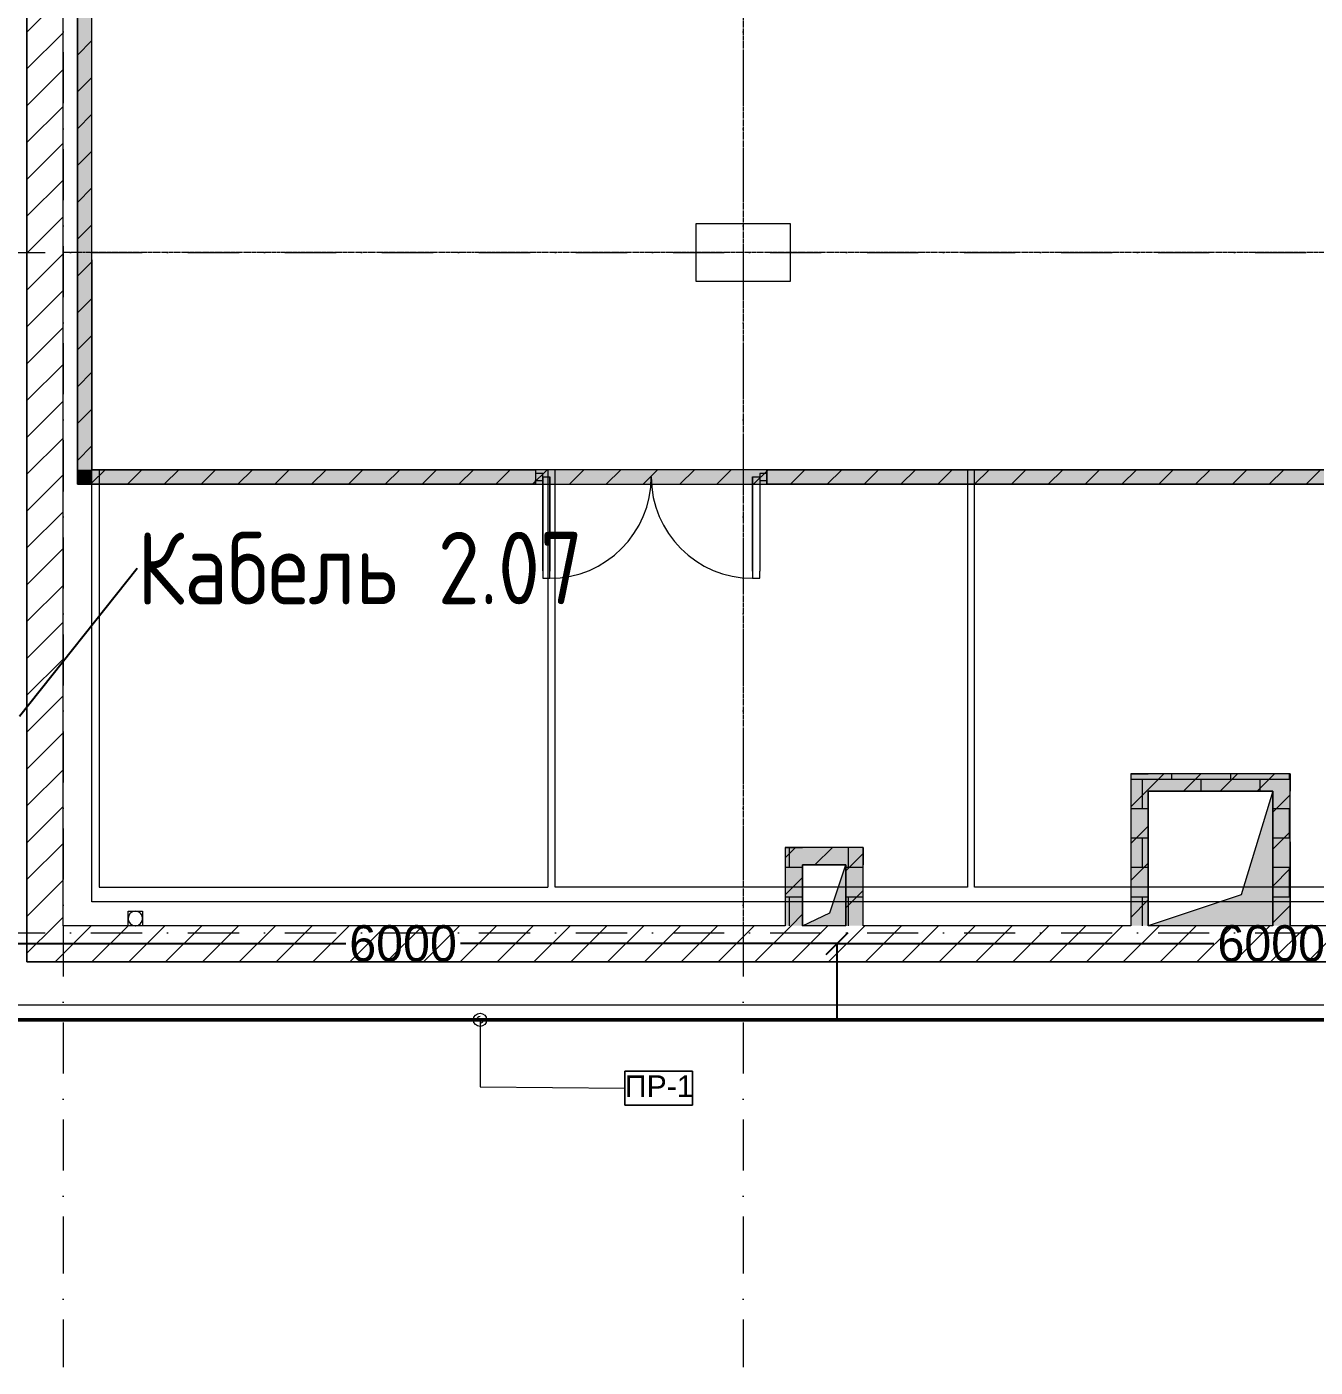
# Model space of a CAD drawing. Header units: millimetres. Extents: x 1499747 to 4230374, y -28481 to 441852.
# Drawn here: x 4033091 to 4041995, y 284212 to 293472 of the extents above; entities that cross this region are included whole.
import ezdxf
from ezdxf import colors
from ezdxf.entities.mleader import LeaderData, LeaderLine
from ezdxf.math import Vec2, Vec3
from ezdxf.xclip import XClip

# ---------------------------------------------------------------- set-up
doc = ezdxf.new("R2010")
doc.units = ezdxf.units.MM
doc.header["$MEASUREMENT"] = 0
doc.header["$XCLIPFRAME"] = 0
doc.set_wipeout_variables(frame=1)
for name, pattern in [('CENTER2', [28.575, 19.05, -3.175, 3.175, -3.175]), ('Dot & Dashed', [670.277762, 352.777767, -176.388884, 0, -141.111112]), ('Wipeout_Contour', [1000, 0, -1000]), ('Штрихпунктирная', [670.277762, 352.777767, -176.388884, 0, -141.111112])]:
    doc.linetypes.add(name, pattern=pattern)
for name, color, linetype in [('0_ANNOT_Dimensions', 7, 'Continuous'), ('13 этаж_25_2D - Общий_Ном._пера__20', 7, 'Continuous'), ('Чертеж и Рисунок', 7, 'Continuous')]:
    doc.layers.add(name, color=color, linetype=linetype)
for name, color, linetype, lineweight in [('13 этаж_25_2D - Общий_Ном._пера__1_Ном._пера__7', 7, 'Continuous', 18), ('13 этаж_25_2D - Общий_Ном._пера__20_Ном._пера__1', 1, 'Continuous', 18), ('13 этаж_25_АР 06.03 custom_70_12 этаж_13_Интерьер - Мебель_Ном._пера__6_Ном._пера__6', 6, 'Continuous', 18), ('13 этаж_25_АР 06.03 custom_70_12 этаж_13_Интерьер - Мебель_Ном._пера__8_Ном._пера__8', 8, 'Continuous', 18), ('13 этаж_25_АР 06.03 custom_70__8 hatch_Ном._пера__8_Ном._пера__8', 8, 'Continuous', 18), ('13 этаж_25_АР 06.03 custom_70__Оси_Ном._пера__8_Ном._пера__8', 8, 'Continuous', 18), ('13 этаж_25_АР 06.03 custom_70_контур_Ном._пера__1_Ном._пера__1', 1, 'Continuous', 18), ('13 этаж_25_АР 06.03 custom_70_мет. конструкции_Ном._пера__5_Ном._пера__5', 5, 'Continuous', 18), ('13 этаж_25_АР 06.03 custom_70_Подложк_Ном._пера__1_Ном._пера__1', 1, 'Continuous', 18), ('13 этаж_25_АР 06.03 custom_70_Подложк_Ном._пера__8_Ном._пера__8', 8, 'Continuous', 18), ('13 этаж_25_АР 06.03 custom_70_Стойки_Ном._пера__1_Ном._пера__1', 1, 'Continuous', 18), ('13 этаж_25_АР 06.03 custom_70_Шахты 101_Ном._пера__14_Ном._пера__7', 7, 'Continuous', 18), ('13 этаж_25_АР 06.03 custom_70_Шахты_Ном._пера__7_Ном._пера__7', 7, 'Continuous', 18), ('13 этаж_25_Конструктив - Перекрытия_Ном._пера__1_Ном._пера__7', 7, 'Continuous', 18), ('13 этаж_25_Конструктив - Стены Ненесущие Газоблок_Ном._пера__169_Ном._пера__83', 83, 'Continuous', 18), ('13 этаж_25_Конструктив - Стены Ненесущие Газоблок_Ном._пера__47_Ном._пера__7', 7, 'Continuous', 18), ('13 этаж_25_Конструктив - Стены Ненесущие Газоблок_Ном._пера__74_Ном._пера__255', 255, 'Continuous', 18), ('13 этаж_25_Парапет_Ном._пера__20_Ном._пера__1', 1, 'Continuous', 18), ('13 этаж_25_Ребра Навес_Ном._пера__10_Ном._пера__134', 134, 'Continuous', 18), ('13 этаж_25_Ребра Навес_Ном._пера__1_Ном._пера__7', 7, 'Continuous', 18), ('13 этаж_25_Элемент Модели - Оси_Ном._пера__2_Ном._пера__8', 8, 'Continuous', 18), ('Кабель 2х6 mm', 150, 'Continuous', 30), ('ТП', 250, 'Continuous', 30)]:
    doc.layers.add(name, color=color, linetype=linetype, lineweight=lineweight)
doc.styles.add('ISOCPEUR_4', font='isocpeur.ttf', dxfattribs={"width": 0.85, "height": 250})
doc.styles.add('СГЕНЕРИР_СТИЛЬ_2', font='arial.ttf')
doc.dimstyles.get("Standard").update_dxf_attribs({"dimtxt": 0.18, "dimasz": 0.18, "dimexe": 0.18, "dimexo": 0.0625, "dimgap": 0.09, "dimtad": 0, "dimtih": 1, "dimtoh": 1, "dimdec": 4, "dimzin": 0, "dimdsep": 46, "dimtxsty": 'Standard', "dimcen": 0.09, "dimadec": 0, "dimazin": 0, "dimtfac": 1, "dimtdec": 4, "dimtofl": 0, "dimtmove": 0, "dimatfit": 3, "dimfxl": 1, "dimtolj": 1, "dimtzin": 0, "dimarcsym": 0})
pattern_1 = [(0, (1023281.01, -133771.58), (0, 203.2), []), (90, (1023281.01, -133771.58), (-203.2, 203.2), [203.2, -203.2])]
pattern_2 = [(45, (1162404.69, 34264.05), (-127.2792, 127.2792), [])]

# ---------------------------------------------------------------- blocks, each defined once
blk = doc.blocks.new('Чертеж_4_25', base_point=(1186000, 29700))
at = {"layer": '13 этаж_25_АР 06.03 custom_70__8 hatch_Ном._пера__8_Ном._пера__8', "linetype": 'Continuous', "true_color": 0xc7c8ca}
for points in [[(1208247.5, 16326.4), (1207604.8, 16114.1), (1208464.7, 16114.1), (1208464.7, 17044)], [(1205404.7, 16203.9), (1205214.8, 16114.1), (1205514.7, 16114.1), (1205514.7, 16534)]]:
    blk.add_hatch(color=9, dxfattribs=at).paths.add_polyline_path(points)
at = {"layer": '13 этаж_25_АР 06.03 custom_70_Шахты_Ном._пера__7_Ном._пера__7', "linetype": 'Continuous', "true_color": 0xc7c8ca}
h = blk.add_hatch(dxfattribs=at)
h.set_pattern_fill('AR_B816_0046_0019', color=9, style=0, pattern_type=2)
h.set_pattern_definition(pattern_1)
h.paths.add_polyline_path([(1207604.7, 17044), (1208464.7, 17044), (1208464.7, 16380), (1208584.7, 16380), (1208584.7, 17164), (1207484.7, 17164), (1207484.7, 16380), (1207604.7, 16380)])
h = blk.add_hatch(dxfattribs=at)
h.set_pattern_fill('AR_B816_0046_0019', color=9, style=0, pattern_type=2)
h.set_pattern_definition(pattern_1)
h.paths.add_polyline_path([(1205634.7, 16654), (1205094.7, 16654), (1205094.7, 16380), (1205214.7, 16380), (1205214.7, 16534), (1205514.7, 16534), (1205514.7, 16380), (1205634.7, 16380)])
at = {"layer": '13 этаж_25_АР 06.03 custom_70_Шахты_Ном._пера__7_Ном._пера__7', "linetype": 'Continuous'}
h = blk.add_hatch(dxfattribs=at)
h.set_pattern_fill('AR_B816_0046_0019', color=256, style=0, pattern_type=2)
h.set_pattern_definition(pattern_1)
h.paths.add_polyline_path([(1205214.7, 16380), (1205094.7, 16380), (1205094.7, 16280), (1205214.7, 16280)])
h = blk.add_hatch(dxfattribs=at)
h.set_pattern_fill('AR_B816_0046_0019', color=256, style=0, pattern_type=2)
h.set_pattern_definition(pattern_1)
h.paths.add_polyline_path([(1205634.7, 16380), (1205514.7, 16380), (1205514.7, 16280), (1205634.7, 16280)])
h = blk.add_hatch(dxfattribs=at)
h.set_pattern_fill('AR_B816_0046_0019', color=256, style=0, pattern_type=2)
h.set_pattern_definition(pattern_1)
h.paths.add_polyline_path([(1207604.7, 16380), (1207484.7, 16380), (1207484.7, 16280), (1207604.7, 16280)])
h = blk.add_hatch(dxfattribs=at)
h.set_pattern_fill('AR_B816_0046_0019', color=256, style=0, pattern_type=2)
h.set_pattern_definition(pattern_1)
h.paths.add_polyline_path([(1208584.7, 16380), (1208464.7, 16380), (1208464.7, 16280), (1208584.7, 16280)])
at = {"layer": '13 этаж_25_АР 06.03 custom_70_Шахты_Ном._пера__7_Ном._пера__7', "linetype": 'Continuous', "true_color": 0xc7c8ca}
h = blk.add_hatch(dxfattribs=at)
h.set_pattern_fill('AR_B816_0046_0019', color=9, style=0, pattern_type=2)
h.set_pattern_definition(pattern_1)
h.paths.add_polyline_path([(1205214.7, 16280), (1205094.7, 16280), (1205094.7, 16114.1), (1205214.7, 16114.1)])
h = blk.add_hatch(dxfattribs=at)
h.set_pattern_fill('AR_B816_0046_0019', color=9, style=0, pattern_type=2)
h.set_pattern_definition(pattern_1)
h.paths.add_polyline_path([(1205634.7, 16280), (1205514.7, 16280), (1205514.7, 16114.1), (1205634.7, 16114.1)])
h = blk.add_hatch(dxfattribs=at)
h.set_pattern_fill('AR_B816_0046_0019', color=9, style=0, pattern_type=2)
h.set_pattern_definition(pattern_1)
h.paths.add_polyline_path([(1207604.7, 16280), (1207484.7, 16280), (1207484.7, 16114.1), (1207604.7, 16114.1)])
h = blk.add_hatch(dxfattribs=at)
h.set_pattern_fill('AR_B816_0046_0019', color=9, style=0, pattern_type=2)
h.set_pattern_definition(pattern_1)
h.paths.add_polyline_path([(1208584.7, 16280), (1208464.7, 16280), (1208464.7, 16114.1), (1208584.7, 16114.1)])
at = {"layer": '13 этаж_25_Конструктив - Стены Ненесущие Газоблок_Ном._пера__169_Ном._пера__83', "linetype": 'Continuous', "true_color": 0xc7c8ca}
h = blk.add_hatch(dxfattribs=at)
h.set_pattern_fill('БЛОКИ_БЕТОННЫЕ_ЭФФЕКТИВН_72', color=9, style=0, pattern_type=2)
h.set_pattern_definition(pattern_2)
h.paths.add_polyline_path([(1200204.7, 30364.1), (1200204.7, 19264.1), (1200304.7, 19264.1), (1200304.7, 30364.1)])
h = blk.add_hatch(dxfattribs=at)
h.set_pattern_fill('БЛОКИ_БЕТОННЫЕ_ЭФФЕКТИВН_72', color=9, style=0, pattern_type=2)
h.set_pattern_definition(pattern_2)
h.paths.add_polyline_path([(1200104.4, 16114.1), (1200104.4, 29914), (1199854.4, 29914), (1199854.4, 16114.1)])
at = {"layer": '13 этаж_25_Конструктив - Стены Ненесущие Газоблок_Ном._пера__169_Ном._пера__83', "linetype": 'Continuous'}
h = blk.add_hatch(dxfattribs=at)
h.set_pattern_fill('БЛОКИ_БЕТОННЫЕ_ЭФФЕКТИВН_72', color=256, style=0, pattern_type=2)
h.set_pattern_definition(pattern_2)
h.paths.add_polyline_path([(1200304.7, 19264.1), (1200204.7, 19264.1), (1200204.7, 19164.1)])
at = {"layer": '13 этаж_25_Конструктив - Стены Ненесущие Газоблок_Ном._пера__169_Ном._пера__83', "linetype": 'Continuous', "true_color": 0xc7c8ca}
h = blk.add_hatch(dxfattribs=at)
h.set_pattern_fill('БЛОКИ_БЕТОННЫЕ_ЭФФЕКТИВН_72', color=9, style=0, pattern_type=2)
h.set_pattern_definition(pattern_2)
h.paths.add_polyline_path([(1200304.7, 19264.1), (1200204.7, 19164.1), (1200304.7, 19164.1)])
h = blk.add_hatch(dxfattribs=at)
h.set_pattern_fill('БЛОКИ_БЕТОННЫЕ_ЭФФЕКТИВН_72', color=9, style=0, pattern_type=2)
h.set_pattern_definition(pattern_2)
h.paths.add_polyline_path([(1200304.7, 19164.1), (1214004.7, 19164.1), (1214004.7, 19264.1), (1200304.7, 19264.1)])
h = blk.add_hatch(dxfattribs=at)
h.set_pattern_fill('БЛОКИ_БЕТОННЫЕ_ЭФФЕКТИВН_72', color=9, style=0, pattern_type=2)
h.set_pattern_definition(pattern_2)
h.paths.add_polyline_path([(1207484.7, 17164), (1207604.7, 17044), (1207604.7, 17164)])
h = blk.add_hatch(dxfattribs=at)
h.set_pattern_fill('БЛОКИ_БЕТОННЫЕ_ЭФФЕКТИВН_72', color=9, style=0, pattern_type=2)
h.set_pattern_definition(pattern_2)
h.paths.add_polyline_path([(1207484.7, 17044), (1207604.7, 17044), (1207484.7, 17164)])
h = blk.add_hatch(dxfattribs=at)
h.set_pattern_fill('БЛОКИ_БЕТОННЫЕ_ЭФФЕКТИВН_72', color=9, style=0, pattern_type=2)
h.set_pattern_definition(pattern_2)
h.paths.add_polyline_path([(1208464.7, 17164), (1207604.7, 17164), (1207604.7, 17044), (1208464.7, 17044)])
h = blk.add_hatch(dxfattribs=at)
h.set_pattern_fill('БЛОКИ_БЕТОННЫЕ_ЭФФЕКТИВН_72', color=9, style=0, pattern_type=2)
h.set_pattern_definition(pattern_2)
h.paths.add_polyline_path([(1208464.7, 17044), (1208584.7, 17044), (1208584.7, 17164)])
at = {"layer": '13 этаж_25_Конструктив - Стены Ненесущие Газоблок_Ном._пера__169_Ном._пера__83', "linetype": 'Continuous'}
h = blk.add_hatch(dxfattribs=at)
h.set_pattern_fill('БЛОКИ_БЕТОННЫЕ_ЭФФЕКТИВН_72', color=256, style=0, pattern_type=2)
h.set_pattern_definition(pattern_2)
h.paths.add_polyline_path([(1208464.7, 17164), (1208464.7, 17044), (1208584.7, 17164)])
at = {"layer": '13 этаж_25_Конструктив - Стены Ненесущие Газоблок_Ном._пера__169_Ном._пера__83', "linetype": 'Continuous', "true_color": 0xc7c8ca}
h = blk.add_hatch(dxfattribs=at)
h.set_pattern_fill('БЛОКИ_БЕТОННЫЕ_ЭФФЕКТИВН_72', color=9, style=0, pattern_type=2)
h.set_pattern_definition(pattern_2)
h.paths.add_polyline_path([(1207484.7, 17044), (1207484.7, 16114.1), (1207604.7, 16114.1), (1207604.7, 17044)])
h = blk.add_hatch(dxfattribs=at)
h.set_pattern_fill('БЛОКИ_БЕТОННЫЕ_ЭФФЕКТИВН_72', color=9, style=0, pattern_type=2)
h.set_pattern_definition(pattern_2)
h.paths.add_polyline_path([(1208464.7, 17044), (1208464.7, 16114.1), (1208584.7, 16114.1), (1208584.7, 17044)])
h = blk.add_hatch(dxfattribs=at)
h.set_pattern_fill('БЛОКИ_БЕТОННЫЕ_ЭФФЕКТИВН_72', color=9, style=0, pattern_type=2)
h.set_pattern_definition(pattern_2)
h.paths.add_polyline_path([(1205094.7, 16654), (1205214.7, 16534), (1205214.7, 16654)])
h = blk.add_hatch(dxfattribs=at)
h.set_pattern_fill('БЛОКИ_БЕТОННЫЕ_ЭФФЕКТИВН_72', color=9, style=0, pattern_type=2)
h.set_pattern_definition(pattern_2)
h.paths.add_polyline_path([(1205094.7, 16534), (1205214.7, 16534), (1205094.7, 16654)])
h = blk.add_hatch(dxfattribs=at)
h.set_pattern_fill('БЛОКИ_БЕТОННЫЕ_ЭФФЕКТИВН_72', color=9, style=0, pattern_type=2)
h.set_pattern_definition(pattern_2)
h.paths.add_polyline_path([(1205514.7, 16654), (1205214.7, 16654), (1205214.7, 16534), (1205514.7, 16534)])
at = {"layer": '13 этаж_25_Конструктив - Стены Ненесущие Газоблок_Ном._пера__169_Ном._пера__83', "linetype": 'Continuous'}
h = blk.add_hatch(dxfattribs=at)
h.set_pattern_fill('БЛОКИ_БЕТОННЫЕ_ЭФФЕКТИВН_72', color=256, style=0, pattern_type=2)
h.set_pattern_definition(pattern_2)
h.paths.add_polyline_path([(1205514.7, 16534), (1205634.7, 16534), (1205634.7, 16654)])
at = {"layer": '13 этаж_25_Конструктив - Стены Ненесущие Газоблок_Ном._пера__169_Ном._пера__83', "linetype": 'Continuous', "true_color": 0xc7c8ca}
h = blk.add_hatch(dxfattribs=at)
h.set_pattern_fill('БЛОКИ_БЕТОННЫЕ_ЭФФЕКТИВН_72', color=9, style=0, pattern_type=2)
h.set_pattern_definition(pattern_2)
h.paths.add_polyline_path([(1205514.7, 16654), (1205514.7, 16534), (1205634.7, 16654)])
h = blk.add_hatch(dxfattribs=at)
h.set_pattern_fill('БЛОКИ_БЕТОННЫЕ_ЭФФЕКТИВН_72', color=9, style=0, pattern_type=2)
h.set_pattern_definition(pattern_2)
h.paths.add_polyline_path([(1205094.7, 16534), (1205094.7, 16114.1), (1205214.7, 16114.1), (1205214.7, 16534)])
h = blk.add_hatch(dxfattribs=at)
h.set_pattern_fill('БЛОКИ_БЕТОННЫЕ_ЭФФЕКТИВН_72', color=9, style=0, pattern_type=2)
h.set_pattern_definition(pattern_2)
h.paths.add_polyline_path([(1205514.7, 16534), (1205514.7, 16114.1), (1205634.7, 16114.1), (1205634.7, 16534)])
h = blk.add_hatch(dxfattribs=at)
h.set_pattern_fill('БЛОКИ_БЕТОННЫЕ_ЭФФЕКТИВН_72', color=9, style=0, pattern_type=2)
h.set_pattern_definition(pattern_2)
h.paths.add_polyline_path([(1214454.7, 16114.1), (1199854.4, 16114.1), (1199854.4, 15864.1), (1214454.7, 15864.1)])
at = {"layer": '13 этаж_25_Конструктив - Стены Ненесущие Газоблок_Ном._пера__74_Ном._пера__255', "linetype": 'Continuous', "true_color": 0xc7c8ca}
for points in [[(1200204.7, 30364.1), (1200204.7, 19264.1), (1200304.7, 19264.1), (1200304.7, 30364.1)], [(1200304.7, 19264.1), (1200204.7, 19264.1), (1200204.7, 19164.1)], [(1200304.7, 19264.1), (1200204.7, 19164.1), (1200304.7, 19164.1)], [(1200304.7, 19164.1), (1214004.7, 19164.1), (1214004.7, 19264.1), (1200304.7, 19264.1)], [(1207484.7, 17164), (1207604.7, 17044), (1207604.7, 17164)], [(1207484.7, 17044), (1207604.7, 17044), (1207484.7, 17164)], [(1208464.7, 17164), (1207604.7, 17164), (1207604.7, 17044), (1208464.7, 17044)], [(1208464.7, 17044), (1208584.7, 17044), (1208584.7, 17164)], [(1208464.7, 17164), (1208464.7, 17044), (1208584.7, 17164)], [(1207484.7, 17044), (1207484.7, 16114.1), (1207604.7, 16114.1), (1207604.7, 17044)], [(1208464.7, 17044), (1208464.7, 16114.1), (1208584.7, 16114.1), (1208584.7, 17044)], [(1205094.7, 16654), (1205214.7, 16534), (1205214.7, 16654)], [(1205094.7, 16534), (1205214.7, 16534), (1205094.7, 16654)], [(1205514.7, 16654), (1205214.7, 16654), (1205214.7, 16534), (1205514.7, 16534)], [(1205514.7, 16534), (1205634.7, 16534), (1205634.7, 16654)], [(1205514.7, 16654), (1205514.7, 16534), (1205634.7, 16654)], [(1205094.7, 16534), (1205094.7, 16114.1), (1205214.7, 16114.1), (1205214.7, 16534)], [(1205514.7, 16534), (1205514.7, 16114.1), (1205634.7, 16114.1), (1205634.7, 16534)]]:
    blk.add_hatch(color=9, dxfattribs=at).paths.add_polyline_path(points)
at = {"layer": '13 этаж_25_2D - Общий_Ном._пера__1_Ном._пера__7', "color": 9, "linetype": 'Continuous', "true_color": 0xc7c8ca}
blk.add_line((1202986.5, 15464.1), (1202986.5, 15281.7), dxfattribs=at)
at = {"layer": '13 этаж_25_2D - Общий_Ном._пера__1_Ном._пера__7', "color": 9, "linetype": 'Continuous', "true_color": 0xc7c8ca, "flags": 128}
for points in [[(1202986.5, 15486.9, 0.414214), (1202963.7, 15464.1)], [(1202986.5, 15441.3, 0.414214), (1203009.3, 15464.1)]]:
    blk.add_lwpolyline(points, format="xyb", dxfattribs=at)
at = {"layer": '13 этаж_25_2D - Общий_Ном._пера__1_Ном._пера__7', "color": 9, "linetype": 'Continuous', "true_color": 0xc7c8ca}
blk.add_circle((1202986.5, 15464.1), 45.6, dxfattribs=at)
at = {"layer": '13 этаж_25_АР 06.03 custom_70_12 этаж_13_Интерьер - Мебель_Ном._пера__6_Ном._пера__6', "color": 9, "linetype": 'Continuous', "true_color": 0xc7c8ca, "flags": 128}
blk.add_lwpolyline([(1204479.7, 20964.1), (1205129.7, 20964.1), (1205129.7, 20564.1), (1204479.7, 20564.1)], close=True, dxfattribs=at)
at = {"layer": '13 этаж_25_АР 06.03 custom_70_12 этаж_13_Интерьер - Мебель_Ном._пера__8_Ном._пера__8', "color": 9, "linetype": 'Continuous', "true_color": 0xc7c8ca, "flags": 128}
blk.add_lwpolyline([(1204479.7, 20964.1), (1205129.7, 20964.1), (1205129.7, 20564.1), (1204479.7, 20564.1)], close=True, dxfattribs=at)
at = {"layer": '13 этаж_25_АР 06.03 custom_70__Оси_Ном._пера__8_Ном._пера__8', "color": 9, "linetype": 'CENTER2', "true_color": 0xc7c8ca}
for p, q in [((1204804.7, 45914.1), (1204804.7, 16114.1)), ((1214204.7, 20764.1), (1200104.8, 20764.1))]:
    blk.add_line(p, q, dxfattribs=at)
at = {"layer": '13 этаж_25_АР 06.03 custom_70_контур_Ном._пера__1_Ном._пера__1', "color": 9, "linetype": 'Continuous', "true_color": 0xc7c8ca, "flags": 128}
for points in [[(1203369.6, 19164.1), (1200204.7, 19164.1), (1200204.7, 30464.1), (1203369.6, 30464.1)], [(1200304.7, 19264.1), (1200304.7, 30364.1), (1203369.6, 30364.1)], [(1203369.6, 19264.1), (1203369.6, 19164.1)], [(1204869.6, 18564.1), (1204869.6, 19214.1), (1204919.6, 19214.1), (1204919.6, 19189.1), (1204969.6, 19189.1), (1204969.6, 19239.1), (1204919.6, 19239.1), (1204919.6, 19189.1), (1204969.6, 19189.1), (1204969.6, 19165.5), (1204969.6, 19264.1)], [(1204969.6, 19264.1), (1204969.6, 19164.1)], [(1203369.6, 19165.5), (1203369.6, 19189.1), (1203419.6, 19189.1), (1203419.6, 19239.1), (1203369.6, 19239.1), (1203369.6, 19189.1), (1203419.6, 19189.1), (1203419.6, 19214.1), (1203469.6, 19214.1), (1203469.6, 18564.1)], [(1203419.6, 19214.1), (1203419.6, 18514.1), (1203469.6, 18514.1), (1203469.6, 19214.1)], [(1203419.6, 18566), (1203419.6, 19189.1)], [(1204869.6, 19214.1), (1204919.6, 19214.1), (1204919.6, 18564.1)], [(1204869.6, 18564.1), (1204869.6, 19214.1), (1204919.6, 19214.1)], [(1204869.6, 19214.1), (1204869.6, 18514.1), (1204919.6, 18514.1), (1204919.6, 18564.1)], [(1204919.6, 19214.1), (1204919.6, 18564.1)], [(1209294.3, 19164.1), (1204969.6, 19164.1)], [(1203419.6, 18564.1), (1203419.6, 18514.1)], [(1203469.6, 18514.1), (1203469.6, 18562.1)]]:
    blk.add_lwpolyline(points, dxfattribs=at)
at = {"layer": '13 этаж_25_АР 06.03 custom_70_контур_Ном._пера__1_Ном._пера__1', "color": 9, "linetype": 'Continuous', "true_color": 0xc7c8ca}
for centre, start, end in [((1203469.6, 19214.1), 270, 0), ((1204869.6, 19214.1), 180, 270)]:
    blk.add_arc(centre, 700, start, end, dxfattribs=at)
at = {"layer": '13 этаж_25_АР 06.03 custom_70_мет. конструкции_Ном._пера__5_Ном._пера__5', "color": 9, "linetype": 'Continuous', "true_color": 0xc7c8ca, "flags": 128}
for points in [[(1200304.7, 20714.1), (1200304.7, 19364.1), (1200304.7, 19264.1)], [(1200304.7, 16380), (1200304.7, 19264.1), (1200354.7, 19264.1), (1200354.7, 16380), (1203454.7, 16380)], [(1203454.7, 19264.1), (1203454.7, 16380)], [(1206354.7, 16380), (1203504.7, 16380), (1203504.7, 19264.1)], [(1209654.7, 16380), (1206404.7, 16380), (1206404.7, 19264.1), (1206354.7, 19264.1), (1206354.7, 16380)], [(1214154.7, 16380), (1214154.7, 16280), (1200304.7, 16280), (1200304.7, 16380)]]:
    blk.add_lwpolyline(points, dxfattribs=at)
at = {"layer": '13 этаж_25_АР 06.03 custom_70_Подложк_Ном._пера__1_Ном._пера__1', "color": 9, "linetype": 'Continuous', "true_color": 0xc7c8ca, "flags": 128}
for points in [[(1200304.7, 19264.1), (1203369.6, 19264.1)], [(1204969.6, 19264.1), (1209294.3, 19264.1)]]:
    blk.add_lwpolyline(points, dxfattribs=at)
at = {"layer": '13 этаж_25_АР 06.03 custom_70_Подложк_Ном._пера__1_Ном._пера__1', "color": 9, "linetype": 'Continuous', "true_color": 0xc7c8ca}
blk.add_arc((1200604.5, 16164), 50, 271.97066, 268.02934, dxfattribs=at)
at = {"layer": '13 этаж_25_АР 06.03 custom_70_Подложк_Ном._пера__8_Ном._пера__8', "color": 9, "linetype": 'Continuous', "true_color": 0xc7c8ca, "flags": 128}
blk.add_lwpolyline([(1200554.5, 16114.1), (1200554.5, 16214), (1200654.5, 16214), (1200654.5, 16114.1)], dxfattribs=at)
at = {"layer": '13 этаж_25_АР 06.03 custom_70_Стойки_Ном._пера__1_Ном._пера__1', "color": 9, "linetype": 'Continuous', "true_color": 0xc7c8ca, "flags": 128}
for points in [[(1208584.7, 16694), (1208584.7, 16114.1)], [(1208584.7, 16114.1), (1208584.7, 16114)]]:
    blk.add_lwpolyline(points, dxfattribs=at)
at = {"layer": '13 этаж_25_АР 06.03 custom_70_Шахты 101_Ном._пера__14_Ном._пера__7', "color": 9, "linetype": 'Continuous', "true_color": 0xc7c8ca, "flags": 128}
for points in [[(1207604.7, 16114.1), (1207604.7, 17044), (1208464.7, 17044)], [(1208464.7, 16114.1), (1208464.7, 17044), (1208247.5, 16326.4), (1207604.8, 16114.1)], [(1205214.7, 16114.1), (1205214.7, 16534), (1205514.7, 16534)], [(1205214.8, 16114.1), (1205404.7, 16203.9), (1205514.7, 16534), (1205514.7, 16114.1)], [(1205214.7, 16114), (1205214.8, 16114.1)], [(1207604.8, 16114.1), (1207604.7, 16114), (1207604.7, 16114.1)]]:
    blk.add_lwpolyline(points, dxfattribs=at)
at = {"layer": '13 этаж_25_АР 06.03 custom_70_Шахты_Ном._пера__7_Ном._пера__7', "color": 9, "linetype": 'Continuous', "true_color": 0xc7c8ca, "flags": 128}
for points in [[(1208584.7, 16114.1), (1208584.7, 17164), (1207484.7, 17164), (1207484.7, 16114.1)], [(1208464.7, 16114.1), (1208464.7, 17044), (1207604.7, 17044), (1207604.7, 16114.1)], [(1205634.7, 16114.1), (1205634.7, 16654), (1205094.7, 16654), (1205094.7, 16114.1)], [(1205514.7, 16114.1), (1205514.7, 16534), (1205214.7, 16534), (1205214.7, 16114.1)], [(1205094.7, 16114.1), (1205094.7, 16114)], [(1205214.7, 16114.1), (1205214.7, 16114)], [(1205514.7, 16114), (1205514.7, 16114.1)], [(1205634.7, 16114), (1205634.7, 16114.1)], [(1207484.7, 16114.1), (1207484.7, 16114)], [(1207604.7, 16114.1), (1207604.7, 16114)]]:
    blk.add_lwpolyline(points, dxfattribs=at)
at = {"layer": '13 этаж_25_Конструктив - Перекрытия_Ном._пера__1_Ном._пера__7', "linetype": 'Continuous', "flags": 128}
blk.add_lwpolyline([(1199854.4, 29914), (1199854.4, 15864.1), (1214454.7, 15864.1), (1214454.6, 46214.1), (1199904.7, 46214.1), (1199904.7, 29914)], close=True, dxfattribs=at)
at = {"layer": '13 этаж_25_Конструктив - Стены Ненесущие Газоблок_Ном._пера__47_Ном._пера__7', "color": 9, "linetype": 'Continuous', "true_color": 0xc7c8ca, "flags": 128}
for points in [[(1200204.7, 30364.1), (1200204.7, 19264.1)], [(1199854.4, 29914), (1199854.4, 16114.1)], [(1200104.4, 16114.1), (1200104.4, 29914)], [(1200304.7, 19264.1), (1200304.7, 23964.1)], [(1200204.7, 19164.1), (1200204.7, 19264.1)], [(1214004.7, 19264.1), (1200304.7, 19264.1)], [(1200204.7, 19164.1), (1214004.7, 19164.1)], [(1207484.7, 17164), (1207604.7, 17164)], [(1207484.7, 17164), (1207484.7, 16114.1)], [(1208584.7, 17164), (1207604.7, 17164)], [(1208584.7, 17164), (1208584.7, 17044)], [(1207604.7, 16114.1), (1207604.7, 17044)], [(1207604.7, 17044), (1208464.7, 17044)], [(1208464.7, 17044), (1208464.7, 16114.1)], [(1208584.7, 16114.1), (1208584.7, 17044)], [(1205094.7, 16654), (1205214.7, 16654)], [(1205094.7, 16654), (1205094.7, 16114.1)], [(1205634.7, 16654), (1205214.7, 16654)], [(1205634.7, 16654), (1205634.7, 16534)], [(1205214.7, 16114.1), (1205214.7, 16534)], [(1205214.7, 16534), (1205514.7, 16534)], [(1205514.7, 16534), (1205514.7, 16114.1)], [(1205634.7, 16114.1), (1205634.7, 16534)], [(1199854.4, 16114.1), (1199854.4, 15864.1)], [(1205094.7, 16114.1), (1200104.4, 16114.1)], [(1205514.7, 16114.1), (1205214.7, 16114.1)], [(1207484.7, 16114.1), (1205634.7, 16114.1)], [(1208464.7, 16114.1), (1207604.7, 16114.1)], [(1208984.7, 16114.1), (1208584.7, 16114.1)], [(1199854.4, 15864.1), (1214454.7, 15864.1)]]:
    blk.add_lwpolyline(points, dxfattribs=at)
at = {"layer": '13 этаж_25_Парапет_Ном._пера__20_Ном._пера__1', "color": 9, "linetype": 'Continuous', "true_color": 0xc7c8ca}
for p, q in [((1199854.4, 15864.1), (1199854.4, 29914)), ((1214454.7, 15864.1), (1199854.4, 15864.1)), ((1214854.7, 15464.1), (1199454.4, 15464.1))]:
    blk.add_line(p, q, dxfattribs=at)
at = {"layer": '13 этаж_25_Парапет_Ном._пера__20_Ном._пера__1', "color": 9, "linetype": 'Dot & Dashed', "true_color": 0xc7c8ca}
for p, q in [((1199854.4, 15864.1), (1199854.4, 29914)), ((1214454.7, 15864.1), (1199854.4, 15864.1))]:
    blk.add_line(p, q, dxfattribs=at)
at = {"layer": '13 этаж_25_Ребра Навес_Ном._пера__10_Ном._пера__134', "color": 9, "linetype": 'Dot & Dashed', "true_color": 0xc7c8ca}
for p, q in [((1199854.1, 15864.1), (1199854.1, 29914)), ((1199854.2, 15864.1), (1199854.2, 29914)), ((1199854.2, 15864.1), (1199854.2, 29914)), ((1199854.3, 15864.1), (1199854.3, 29914)), ((1199854.3, 15864.1), (1199854.3, 29914)), ((1199854.4, 15864.1), (1199854.4, 29914)), ((1199854.4, 15864.1), (1199854.4, 29914)), ((1199854.4, 15864.1), (1199854.4, 29914)), ((1214454.7, 15864.1), (1199854.1, 15864.1)), ((1214454.7, 15864.1), (1199854.1, 15864.1)), ((1214454.7, 15864.1), (1199854.2, 15864.1)), ((1214454.7, 15864.1), (1199854.2, 15864.1)), ((1214454.7, 15864.1), (1199854.3, 15864.1)), ((1214454.7, 15864.1), (1199854.3, 15864.1)), ((1214454.7, 15864.1), (1199854.4, 15864.1)), ((1214454.7, 15864.1), (1199854.4, 15864.1)), ((1214454.7, 15864.1), (1199854.4, 15864.1))]:
    blk.add_line(p, q, dxfattribs=at)
at = {"layer": '13 этаж_25_Ребра Навес_Ном._пера__1_Ном._пера__7', "color": 9, "linetype": 'Continuous', "true_color": 0xc7c8ca}
for p, q in [((1199854.1, 15864.1), (1199854.1, 29914)), ((1199854.2, 15864.1), (1199854.2, 29914)), ((1199854.2, 15864.1), (1199854.2, 29914)), ((1199854.3, 15864.1), (1199854.3, 29914)), ((1199854.3, 15864.1), (1199854.3, 29914)), ((1199854.4, 15864.1), (1199854.4, 29914)), ((1199854.4, 15864.1), (1199854.4, 29914)), ((1199854.4, 15864.1), (1199854.4, 29914)), ((1214454.7, 15864.1), (1199854.1, 15864.1)), ((1214454.7, 15864.1), (1199854.2, 15864.1)), ((1214454.7, 15864.1), (1199854.2, 15864.1)), ((1214454.7, 15864.1), (1199854.3, 15864.1)), ((1214454.7, 15864.1), (1199854.3, 15864.1)), ((1214454.7, 15864.1), (1199854.4, 15864.1)), ((1214454.7, 15864.1), (1199854.4, 15864.1)), ((1214454.7, 15864.1), (1199854.4, 15864.1)), ((1214454.7, 15864.1), (1199854.4, 15864.1)), ((1214754.7, 15564.1), (1199554.1, 15564.1)), ((1214754.7, 15564.1), (1199554.2, 15564.1)), ((1214754.7, 15564.1), (1199554.2, 15564.1)), ((1214754.7, 15564.1), (1199554.3, 15564.1)), ((1214754.7, 15564.1), (1199554.3, 15564.1)), ((1214754.7, 15564.1), (1199554.4, 15564.1)), ((1214754.7, 15564.1), (1199554.4, 15564.1)), ((1214754.7, 15564.1), (1199554.4, 15564.1))]:
    blk.add_line(p, q, dxfattribs=at)
at = {"layer": '13 этаж_25_Элемент Модели - Оси_Ном._пера__2_Ном._пера__8', "linetype": 'Штрихпунктирная'}
for p, q in [((1200104.7, 48964.1), (1200104.7, 14064.1)), ((1204804.7, 48964.1), (1204804.7, 14064.1)), ((1159404.7, 20764.1), (1216204.7, 20764.1)), ((1159404.7, 16064.1), (1216204.7, 16064.1)), ((1200104.7, 14064.1), (1200104.7, 13064.1)), ((1204804.7, 14064.1), (1204804.7, 13064.1))]:
    blk.add_line(p, q, dxfattribs=at)
at = {"color": 9, "linetype": 'Wipeout_Contour', "ltscale": 4817255.132656458, "true_color": 0xc7c8ca}
blk.add_wipeout([(1203986.5, 15110.2), (1203986.5, 14874.5), (1204454.4, 14874.5), (1204454.4, 15110.2)], dxfattribs=at).dxf.layer = '13 этаж_25_2D - Общий_Ном._пера__20'
at = {"layer": '13 этаж_25_2D - Общий_Ном._пера__1_Ном._пера__7', "color": 9, "linetype": 'Continuous', "true_color": 0xc7c8ca, "flags": 128}
blk.add_lwpolyline([(1202986.5, 15464.1), (1202986.5, 15000.9), (1203986.5, 14992.4)], dxfattribs=at)
blk.add_lwpolyline([(1203986.5, 15110.2), (1204454.4, 15110.2), (1204454.4, 14874.5), (1203986.5, 14874.5)], close=True, dxfattribs=at)
at = {"layer": '13 этаж_25_2D - Общий_Ном._пера__20_Ном._пера__1', "color": 9, "linetype": 'Continuous', "true_color": 0xc7c8ca}
for p, q in [((1203986.5, 15110.2), (1203986.5, 14874.5)), ((1204454.4, 15110.2), (1203986.5, 15110.2)), ((1204454.4, 14874.5), (1204454.4, 15110.2)), ((1203986.5, 14874.5), (1204454.4, 14874.5))]:
    blk.add_line(p, q, dxfattribs=at)
at = {"layer": '13 этаж_25_2D - Общий_Ном._пера__20_Ном._пера__1', "color": 9, "linetype": 'Continuous', "true_color": 0xc7c8ca, "insert": (1203986.5, 15005.2), "char_height": 150, "attachment_point": 4, "style": 'СГЕНЕРИР_СТИЛЬ_2'}
blk.add_mtext('\\A1;{\\pql;\\fArial|b0|i0|c204|p0;\\W1.000000;ПР-1}', dxfattribs=at)
blk = doc.blocks.new('_Oblique')
at = {"color": 0, "linetype": 'ByBlock', "lineweight": -2}
blk.add_line((-0.5, -0.5), (0.5, 0.5), dxfattribs=at)
blk = doc.blocks.new('*D875')
at = {"layer": '0_ANNOT_Dimensions', "color": 0, "lineweight": -2, "transparency": 16777216}
for p, q in [((4032690.9, 286612.1), (4032690.9, 287138.7)), ((4032690.9, 287138.6), (4035295, 287138.6)), ((4038690.9, 287138.6), (4036086.8, 287138.6)), ((4038690.9, 286612.1), (4038690.9, 287138.7))]:
    blk.add_line(p, q, dxfattribs=at)
at = {"layer": 'Defpoints', "color": 0, "lineweight": 30, "transparency": 16777216}
for p in [(4038690.9, 287138.6), (4032690.9, 286612), (4038690.9, 286612)]:
    blk.add_point(p, dxfattribs=at)
at = {"layer": '0_ANNOT_Dimensions', "color": 0, "lineweight": -2, "transparency": 16777216, "xscale": 150, "yscale": 150, "zscale": 150, "rotation": 180}
blk.add_blockref('_Oblique', (4032690.9, 287138.6), dxfattribs=at)
at = {"layer": '0_ANNOT_Dimensions', "color": 0, "lineweight": -2, "transparency": 16777216, "xscale": 150, "yscale": 150, "zscale": 150}
blk.add_blockref('_Oblique', (4038690.9, 287138.6), dxfattribs=at)
at = {"layer": '0_ANNOT_Dimensions', "color": 0, "lineweight": 25, "transparency": 16777216, "insert": (4035690.9, 287138.6), "char_height": 250, "attachment_point": 5}
blk.add_mtext('\\A1;6000', dxfattribs=at)
blk = doc.blocks.new('*D761')
at = {"layer": '0_ANNOT_Dimensions', "color": 0, "lineweight": -2, "transparency": 16777216}
for p, q in [((4038690.9, 286612.1), (4038690.9, 287138.7)), ((4038690.9, 287138.6), (4041295, 287138.6)), ((4044690.9, 287138.6), (4042086.8, 287138.6)), ((4044690.9, 286612.1), (4044690.9, 287138.7))]:
    blk.add_line(p, q, dxfattribs=at)
at = {"layer": 'Defpoints', "color": 0, "lineweight": 30, "transparency": 16777216}
for p in [(4044690.9, 287138.6), (4038690.9, 286612), (4044690.9, 286612)]:
    blk.add_point(p, dxfattribs=at)
at = {"layer": '0_ANNOT_Dimensions', "color": 0, "lineweight": -2, "transparency": 16777216, "xscale": 150, "yscale": 150, "zscale": 150, "rotation": 180}
blk.add_blockref('_Oblique', (4038690.9, 287138.6), dxfattribs=at)
at = {"layer": '0_ANNOT_Dimensions', "color": 0, "lineweight": -2, "transparency": 16777216, "xscale": 150, "yscale": 150, "zscale": 150}
blk.add_blockref('_Oblique', (4044690.9, 287138.6), dxfattribs=at)
at = {"layer": '0_ANNOT_Dimensions', "color": 0, "lineweight": 25, "transparency": 16777216, "insert": (4041690.9, 287138.6), "char_height": 250, "attachment_point": 5}
blk.add_mtext('\\A1;6000', dxfattribs=at)

msp = doc.modelspace()

# ---------------------------------------------------------------- block references
at = {"layer": 'Чертеж и Рисунок', "linetype": 'Continuous'}
ref = msp.add_blockref('Чертеж_4_25', (4019236.496, 300847.94317), dxfattribs=at)
XClip(ref).set_block_clipping_path([(1144000, 0), (1228000, 59400.0000000006)])

# ---------------------------------------------------------------- next in the draw order: linework, layer by layer
at = {"layer": 'Кабель 2х6 mm', "color": 244, "lineweight": 50, "true_color": 0x991b1e}
msp.add_lwpolyline([(4038690.9241, 286611.99386), (4032690.9241, 286611.99386)], dxfattribs=at)
at = {"layer": 'Кабель 2х6 mm', "color": 11, "lineweight": 50, "true_color": 0xf27172}
msp.add_lwpolyline([(4044690.9241, 286611.99386), (4038690.9241, 286611.99386)], dxfattribs=at)

# ---------------------------------------------------------------- next in the draw order: dimensions: what is measured, and where the dimension line sits
at = {"layer": '0_ANNOT_Dimensions', "lineweight": 25}
for base, p1, p2, picture, middle in [((4038690.9241, 287138.56503), (4032690.9241, 286611.99386), (4038690.9241, 286611.99386), '*D875', (4035690.9241, 287138.56503)), ((4044690.9241, 287138.56503), (4038690.9241, 286611.99386), (4044690.9241, 286611.99386), '*D761', (4041690.9241, 287138.56503))]:
    dim = msp.add_linear_dim(base=base, p1=p1, p2=p2, dimstyle='Standard', override={"dimtxt": 250, "dimasz": 150, "dimdec": 0, "dimblk1": 'Oblique', "dimblk2": 'Oblique', "dimsah": 1}, dxfattribs=at)
    dim.commit()
    dim.dimension.update_dxf_attribs({"geometry": picture, "text_midpoint": middle})

# ---------------------------------------------------------------- next in the draw order: leaders
at = {"layer": 'ТП', "lineweight": 30}
ml = msp.add_multileader_mtext('Standard', dxfattribs=at)
ml.set_content('Кабель 2.07', color=256, style='ISOCPEUR_4')
ml.set_leader_properties()
ml.build(insert=Vec2(0, 0))
ml.multileader.update_dxf_attribs({"text_right_attachment_type": 6, "dogleg_length": 0.36, "arrow_head_size": 0.18})
ctx = ml.context
ctx.base_point, ctx.char_height, ctx.arrow_head_size, ctx.landing_gap_size, ctx.plane_origin, ctx.plane_x_axis, ctx.plane_y_axis = Vec3(4033853.69699, 289731.20454), 500, 0.18, 0.09, Vec3(4043402.69753, 287781.92079), Vec3(0.9999997664, 0.0006834744), Vec3(-0.0006834744, 0.9999997664)
ctx.right_attachment = 6
notes = []
notes.append((ctx, [(0, (1, 1, 0), (4033853.69699, 289731.20454), (0.9999997664, 0.0006834744), 0.00000000013, [(0, [(4033041.13239, 288709.67567)], 0, [])])]))
ctx.mtext.insert, ctx.mtext.text_direction, ctx.mtext.rotation, ctx.mtext.width, ctx.mtext.flow_direction = Vec3(4033853.61613, 289981.20454), Vec3(0.9999997664, 0.0006834744), 0.0006834744, 3333.2408404, 5
for ctx, leaders in notes:
    for number, flags, end, landing, length, lines in leaders:
        leader = LeaderData()
        leader.index, (leader.has_last_leader_line, leader.has_dogleg_vector, leader.attachment_direction) = number, flags
        leader.last_leader_point, leader.dogleg_vector, leader.dogleg_length = Vec3(end), Vec3(landing), length
        for number, points, colour, breaks in lines:
            line = LeaderLine()
            line.index, line.vertices, line.color, line.breaks = number, Vec3.list(points), colors.encode_raw_color(colour), breaks
            leader.lines.append(line)
        ctx.leaders.append(leader)

doc.saveas('drawing.dxf')
